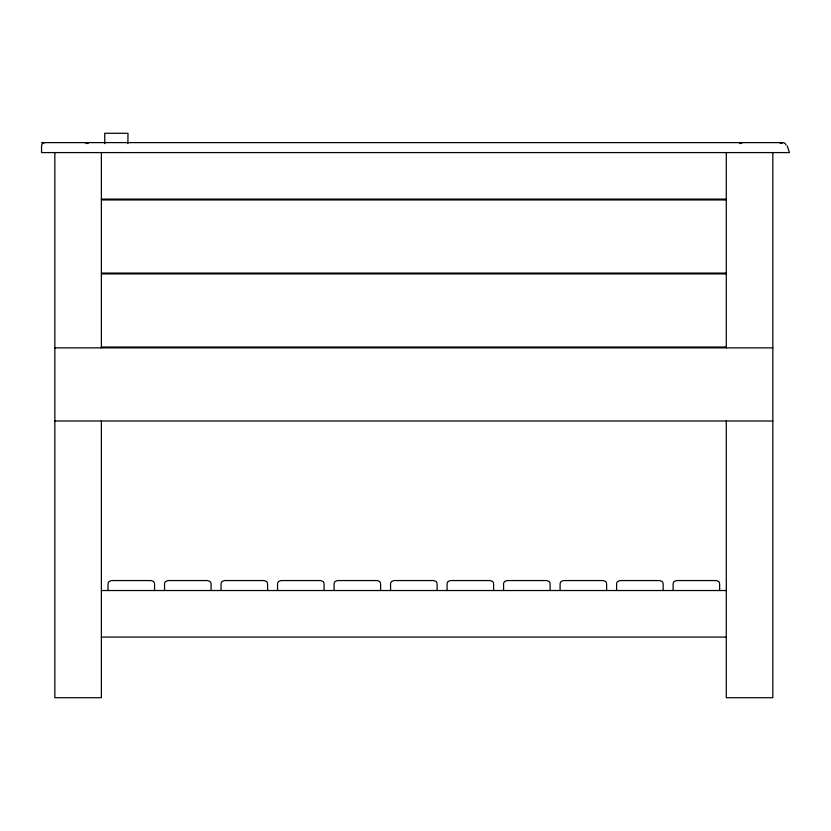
<?xml version="1.0" encoding="UTF-8"?>
<svg xmlns="http://www.w3.org/2000/svg" width="831" height="831" viewBox="0 0 831 831"><rect width="100%" height="100%" fill="white"/><g stroke="black" fill="none" stroke-linecap="round" stroke-linejoin="round"><path stroke-width="1.25" d="M127.901 143.638L127.974 133.282L104.706 133.282L104.789 143.638M108.144 583.019L109.006 581.523L111.354 580.557L151.242 580.557L153.59 581.523L154.452 583.019M164.652 583.019L165.514 581.523L167.862 580.557L207.75 580.557L210.098 581.523L210.96 583.019M221.16 583.019L222.022 581.523L224.37 580.557L264.258 580.557L266.606 581.523L267.468 583.019M277.668 583.019L278.53 581.523L280.878 580.557L320.766 580.557L323.114 581.523L323.976 583.019M334.176 583.019L335.038 581.523L337.386 580.557L377.274 580.557L379.622 581.523L380.484 583.019M390.684 583.019L391.546 581.523L393.894 580.557L433.782 580.557L436.13 581.523L436.992 583.019M447.192 583.019L448.054 581.523L450.402 580.557L490.29 580.557L492.638 581.523L493.5 583.019M503.7 583.019L504.562 581.523L506.91 580.557L546.798 580.557L549.146 581.523L550.008 583.019M560.208 583.019L561.07 581.523L563.418 580.557L603.306 580.557L605.654 581.523L606.516 583.019M616.716 583.019L617.578 581.523L619.926 580.557L659.814 580.557L662.162 581.523L663.024 583.019M673.224 583.019L674.086 581.523L676.434 580.557L716.322 580.557L718.67 581.523L719.532 583.019M41.55 142.61L782.802 142.61A3.324 3.324 0 0 1 786.012 145.072M101.382 199.118L726.294 199.118M101.382 199.949L726.294 199.949M101.382 273.077L726.294 273.077M101.382 273.908L726.294 273.908M101.382 347.036L726.294 347.036M54.846 347.867L772.83 347.867M54.846 420.995L772.83 420.995M101.382 590.529L726.294 590.529M101.382 637.065L726.294 637.065M779.291 142.61L782.096 143.576M787.237 145.934L789.45 152.582L41.55 152.582L41.55 145.934A3.324 3.324 0 0 1 44.874 142.61M772.83 152.582L772.83 697.718L726.294 697.718L726.294 420.995M739.59 142.61L739.59 143.576M726.294 152.582L726.294 347.867M719.646 583.881L719.646 590.529M673.11 583.881L673.11 590.529M663.138 583.881L663.138 590.529M616.602 583.881L616.602 590.529M606.63 583.881L606.63 590.529M560.094 583.881L560.094 590.529M550.122 583.881L550.122 590.529M503.586 583.881L503.586 590.529M493.614 583.881L493.614 590.529M447.078 583.881L447.078 590.529M437.106 583.881L437.106 590.529M390.57 583.881L390.57 590.529M380.598 583.881L380.598 590.529M334.062 583.881L334.062 590.529M324.09 583.881L324.09 590.529M277.554 583.881L277.554 590.529M267.582 583.881L267.582 590.529M221.046 583.881L221.046 590.529M211.074 583.881L211.074 590.529M164.538 583.881L164.538 590.529M154.566 583.881L154.566 590.529M108.03 583.881L108.03 590.529M101.382 152.582L101.382 347.867M101.382 420.995L101.382 697.718L54.846 697.718L54.846 152.582M88.086 142.61L88.086 143.576M84.762 142.61A3.324 3.324 0 0 1 87.11 143.576M740.566 143.576A3.324 3.324 0 0 1 742.914 142.61"/></g></svg>
